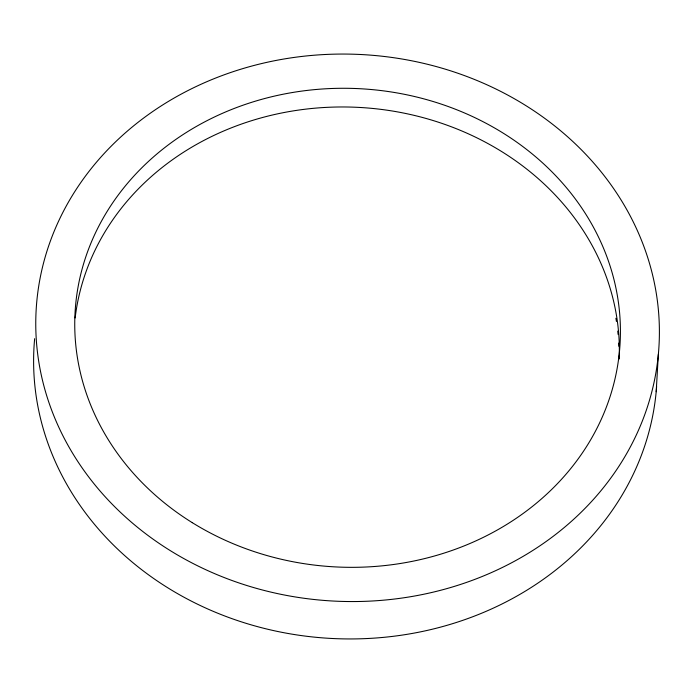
<?xml version="1.0" encoding="UTF-8"?>
<svg xmlns="http://www.w3.org/2000/svg" width="693" height="693" viewBox="0 0 693 693"><rect width="100%" height="100%" fill="white"/><g stroke="black" fill="none" stroke-linecap="round" stroke-linejoin="round"><path stroke-width="1.04" d="M656.193 391.718L658.35 354.331A311.937 273.614 3.3 0 0 214.293 78.586A311.937 273.614 3.3 0 0 170.088 550.502A311.937 273.614 3.3 0 0 658.35 354.331M75.139 317.957A272.947 239.414 3.3 0 1 365.774 107.848A272.947 239.414 3.3 0 1 619.152 359M615.886 318.252A272.947 239.414 3.3 0 1 616.423 321.457M617.74 331.141A272.947 239.414 3.3 0 1 618.078 334.381M618.745 343.07A272.947 239.414 3.3 0 1 618.901 346.327M619.066 356.107A272.947 239.414 3.3 0 1 619.04 358.272M656.626 386.443A311.937 273.614 3.3 0 1 322.903 637.898A311.937 273.614 3.3 0 1 34.65 338.669M192.273 522.661A272.947 239.414 3.3 0 0 619.507 351.022A272.947 239.414 3.3 0 0 230.96 109.737A272.947 239.414 3.3 0 0 192.273 522.661"/></g></svg>
